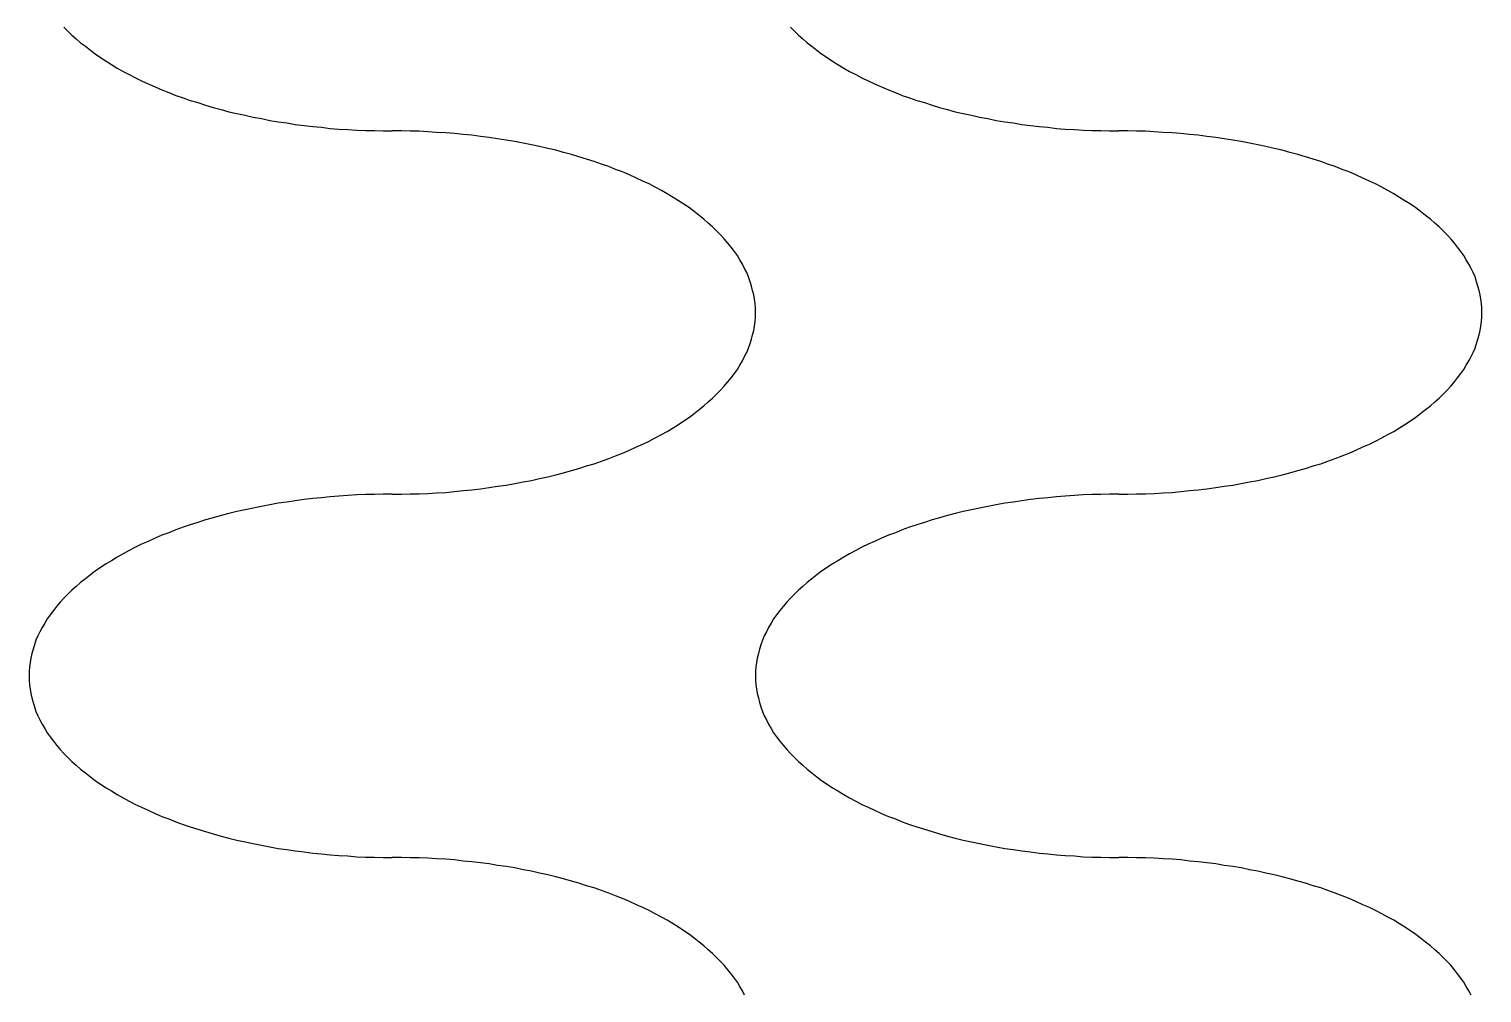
# Model space of a CAD drawing. Extents: x 0 to 40, y 0 to 70.
# Drawn here: x 29.6 to 30, y 49.6627 to 49.928 of the extents above; entities that cross this region are included whole.
import ezdxf

# ---------------------------------------------------------------- set-up
doc = ezdxf.new("R2010")
doc.units = 0
doc.layers.add('AL_FOIL', color=2, linetype='CONTINUOUS')

msp = doc.modelspace()

# ---------------------------------------------------------------- linework, layer by layer
at = {"layer": 'AL_FOIL'}
for p, q in [((29.6096, 49.9286), (29.6107, 49.9275)), ((29.8096, 49.9286), (29.8107, 49.9275)), ((29.6107, 49.9275), (29.6118, 49.9264)), ((29.6118, 49.9264), (29.613, 49.9254)), ((29.613, 49.9254), (29.6142, 49.9243)), ((29.6142, 49.9243), (29.6155, 49.9233)), ((29.8107, 49.9275), (29.8118, 49.9264)), ((29.8118, 49.9264), (29.813, 49.9254)), ((29.813, 49.9254), (29.8142, 49.9243)), ((29.8142, 49.9243), (29.8155, 49.9233)), ((29.6155, 49.9233), (29.6169, 49.9222)), ((29.6169, 49.9222), (29.6182, 49.9212)), ((29.6182, 49.9212), (29.6197, 49.9202)), ((29.6197, 49.9202), (29.6212, 49.9192)), ((29.8155, 49.9233), (29.8169, 49.9222)), ((29.8169, 49.9222), (29.8182, 49.9212)), ((29.8182, 49.9212), (29.8197, 49.9202)), ((29.8197, 49.9202), (29.8212, 49.9192)), ((29.6212, 49.9192), (29.6227, 49.9183)), ((29.6227, 49.9183), (29.6243, 49.9173)), ((29.6243, 49.9173), (29.6259, 49.9164)), ((29.6259, 49.9164), (29.6276, 49.9155)), ((29.8212, 49.9192), (29.8227, 49.9183)), ((29.8227, 49.9183), (29.8243, 49.9173)), ((29.8243, 49.9173), (29.8259, 49.9164)), ((29.8259, 49.9164), (29.8276, 49.9155)), ((29.6276, 49.9155), (29.6293, 49.9146)), ((29.6293, 49.9146), (29.631, 49.9138)), ((29.631, 49.9138), (29.6328, 49.913)), ((29.6328, 49.913), (29.6347, 49.9121)), ((29.6347, 49.9121), (29.6366, 49.9113)), ((29.8276, 49.9155), (29.8293, 49.9146)), ((29.8293, 49.9146), (29.831, 49.9138)), ((29.831, 49.9138), (29.8328, 49.913)), ((29.8328, 49.913), (29.8347, 49.9121)), ((29.8347, 49.9121), (29.8366, 49.9113)), ((29.6366, 49.9113), (29.6385, 49.9106)), ((29.6385, 49.9106), (29.6404, 49.9098)), ((29.6404, 49.9098), (29.6424, 49.9091)), ((29.6424, 49.9091), (29.6444, 49.9084)), ((29.6444, 49.9084), (29.6465, 49.9078)), ((29.8366, 49.9113), (29.8385, 49.9106)), ((29.8385, 49.9106), (29.8404, 49.9098)), ((29.8404, 49.9098), (29.8424, 49.9091)), ((29.8424, 49.9091), (29.8444, 49.9084)), ((29.8444, 49.9084), (29.8465, 49.9078)), ((29.6465, 49.9078), (29.6486, 49.9071)), ((29.6486, 49.9071), (29.6507, 49.9065)), ((29.6507, 49.9065), (29.6529, 49.9059)), ((29.6529, 49.9059), (29.655, 49.9053)), ((29.655, 49.9053), (29.6572, 49.9048)), ((29.6572, 49.9048), (29.6595, 49.9043)), ((29.6595, 49.9043), (29.6617, 49.9038)), ((29.8465, 49.9078), (29.8486, 49.9071)), ((29.8486, 49.9071), (29.8507, 49.9065)), ((29.8507, 49.9065), (29.8529, 49.9059)), ((29.8529, 49.9059), (29.855, 49.9053)), ((29.855, 49.9053), (29.8572, 49.9048)), ((29.8572, 49.9048), (29.8595, 49.9043)), ((29.8595, 49.9043), (29.8617, 49.9038)), ((29.6617, 49.9038), (29.664, 49.9034)), ((29.664, 49.9034), (29.6663, 49.9029)), ((29.6663, 49.9029), (29.6686, 49.9025)), ((29.6686, 49.9025), (29.671, 49.9022)), ((29.671, 49.9022), (29.6733, 49.9018)), ((29.6733, 49.9018), (29.6757, 49.9015)), ((29.6757, 49.9015), (29.6781, 49.9012)), ((29.6781, 49.9012), (29.6805, 49.901)), ((29.6805, 49.901), (29.6829, 49.9007)), ((29.6829, 49.9007), (29.6853, 49.9005)), ((29.6853, 49.9005), (29.6878, 49.9004)), ((29.6878, 49.9004), (29.6902, 49.9002)), ((29.6902, 49.9002), (29.6926, 49.9001)), ((29.6926, 49.9001), (29.6951, 49.9001)), ((29.6951, 49.9001), (29.6975, 49.9)), ((29.6975, 49.9), (29.7, 49.9)), ((29.7025, 49.9), (29.7, 49.9)), ((29.7049, 49.8999), (29.7025, 49.9)), ((29.8617, 49.9038), (29.864, 49.9034)), ((29.864, 49.9034), (29.8663, 49.9029)), ((29.8663, 49.9029), (29.8686, 49.9025)), ((29.8686, 49.9025), (29.871, 49.9022)), ((29.871, 49.9022), (29.8733, 49.9018)), ((29.8733, 49.9018), (29.8757, 49.9015)), ((29.8757, 49.9015), (29.8781, 49.9012)), ((29.8781, 49.9012), (29.8805, 49.901)), ((29.8805, 49.901), (29.8829, 49.9007)), ((29.8829, 49.9007), (29.8853, 49.9005)), ((29.8853, 49.9005), (29.8878, 49.9004)), ((29.8878, 49.9004), (29.8902, 49.9002)), ((29.8902, 49.9002), (29.8926, 49.9001)), ((29.8926, 49.9001), (29.8951, 49.9001)), ((29.8951, 49.9001), (29.8975, 49.9)), ((29.8975, 49.9), (29.9, 49.9)), ((29.9025, 49.9), (29.9, 49.9)), ((29.9049, 49.8999), (29.9025, 49.9)), ((29.7074, 49.8999), (29.7049, 49.8999)), ((29.7098, 49.8998), (29.7074, 49.8999)), ((29.7122, 49.8996), (29.7098, 49.8998)), ((29.7147, 49.8995), (29.7122, 49.8996)), ((29.7171, 49.8993), (29.7147, 49.8995)), ((29.7195, 49.899), (29.7171, 49.8993)), ((29.7219, 49.8988), (29.7195, 49.899)), ((29.7243, 49.8985), (29.7219, 49.8988)), ((29.7267, 49.8982), (29.7243, 49.8985)), ((29.729, 49.8978), (29.7267, 49.8982)), ((29.7314, 49.8975), (29.729, 49.8978)), ((29.7337, 49.8971), (29.7314, 49.8975)), ((29.736, 49.8966), (29.7337, 49.8971)), ((29.7383, 49.8962), (29.736, 49.8966)), ((29.7405, 49.8957), (29.7383, 49.8962)), ((29.9074, 49.8999), (29.9049, 49.8999)), ((29.9098, 49.8998), (29.9074, 49.8999)), ((29.9122, 49.8996), (29.9098, 49.8998)), ((29.9147, 49.8995), (29.9122, 49.8996)), ((29.9171, 49.8993), (29.9147, 49.8995)), ((29.9195, 49.899), (29.9171, 49.8993)), ((29.9219, 49.8988), (29.9195, 49.899)), ((29.9243, 49.8985), (29.9219, 49.8988)), ((29.9267, 49.8982), (29.9243, 49.8985)), ((29.929, 49.8978), (29.9267, 49.8982)), ((29.9314, 49.8975), (29.929, 49.8978)), ((29.9337, 49.8971), (29.9314, 49.8975)), ((29.936, 49.8966), (29.9337, 49.8971)), ((29.9383, 49.8962), (29.936, 49.8966)), ((29.9405, 49.8957), (29.9383, 49.8962)), ((29.7428, 49.8952), (29.7405, 49.8957)), ((29.745, 49.8947), (29.7428, 49.8952)), ((29.7471, 49.8941), (29.745, 49.8947)), ((29.7493, 49.8935), (29.7471, 49.8941)), ((29.7514, 49.8929), (29.7493, 49.8935)), ((29.7535, 49.8922), (29.7514, 49.8929)), ((29.7556, 49.8916), (29.7535, 49.8922)), ((29.9428, 49.8952), (29.9405, 49.8957)), ((29.945, 49.8947), (29.9428, 49.8952)), ((29.9471, 49.8941), (29.945, 49.8947)), ((29.9493, 49.8935), (29.9471, 49.8941)), ((29.9514, 49.8929), (29.9493, 49.8935)), ((29.9535, 49.8922), (29.9514, 49.8929)), ((29.9556, 49.8916), (29.9535, 49.8922)), ((29.7576, 49.8909), (29.7556, 49.8916)), ((29.7596, 49.8902), (29.7576, 49.8909)), ((29.7615, 49.8894), (29.7596, 49.8902)), ((29.7634, 49.8887), (29.7615, 49.8894)), ((29.7653, 49.8879), (29.7634, 49.8887)), ((29.9576, 49.8909), (29.9556, 49.8916)), ((29.9596, 49.8902), (29.9576, 49.8909)), ((29.9615, 49.8894), (29.9596, 49.8902)), ((29.9634, 49.8887), (29.9615, 49.8894)), ((29.9653, 49.8879), (29.9634, 49.8887)), ((29.7672, 49.887), (29.7653, 49.8879)), ((29.769, 49.8862), (29.7672, 49.887)), ((29.7707, 49.8854), (29.769, 49.8862)), ((29.7724, 49.8845), (29.7707, 49.8854)), ((29.7741, 49.8836), (29.7724, 49.8845)), ((29.9672, 49.887), (29.9653, 49.8879)), ((29.969, 49.8862), (29.9672, 49.887)), ((29.9707, 49.8854), (29.969, 49.8862)), ((29.9724, 49.8845), (29.9707, 49.8854)), ((29.9741, 49.8836), (29.9724, 49.8845)), ((29.7757, 49.8827), (29.7741, 49.8836)), ((29.7773, 49.8817), (29.7757, 49.8827)), ((29.7788, 49.8808), (29.7773, 49.8817)), ((29.7803, 49.8798), (29.7788, 49.8808)), ((29.9757, 49.8827), (29.9741, 49.8836)), ((29.9773, 49.8817), (29.9757, 49.8827)), ((29.9788, 49.8808), (29.9773, 49.8817)), ((29.9803, 49.8798), (29.9788, 49.8808)), ((29.7818, 49.8788), (29.7803, 49.8798)), ((29.7831, 49.8778), (29.7818, 49.8788)), ((29.7845, 49.8767), (29.7831, 49.8778)), ((29.7858, 49.8757), (29.7845, 49.8767)), ((29.9818, 49.8788), (29.9803, 49.8798)), ((29.9831, 49.8778), (29.9818, 49.8788)), ((29.9845, 49.8767), (29.9831, 49.8778)), ((29.9858, 49.8757), (29.9845, 49.8767)), ((29.787, 49.8746), (29.7858, 49.8757)), ((29.7882, 49.8736), (29.787, 49.8746)), ((29.7893, 49.8725), (29.7882, 49.8736)), ((29.7904, 49.8714), (29.7893, 49.8725)), ((29.987, 49.8746), (29.9858, 49.8757)), ((29.9882, 49.8736), (29.987, 49.8746)), ((29.9893, 49.8725), (29.9882, 49.8736)), ((29.9904, 49.8714), (29.9893, 49.8725)), ((29.7914, 49.8703), (29.7904, 49.8714)), ((29.7924, 49.8691), (29.7914, 49.8703)), ((29.7933, 49.868), (29.7924, 49.8691)), ((29.7942, 49.8668), (29.7933, 49.868)), ((29.9914, 49.8703), (29.9904, 49.8714)), ((29.9924, 49.8691), (29.9914, 49.8703)), ((29.9933, 49.868), (29.9924, 49.8691)), ((29.9942, 49.8668), (29.9933, 49.868)), ((29.795, 49.8657), (29.7942, 49.8668)), ((29.7957, 49.8645), (29.795, 49.8657)), ((29.7964, 49.8633), (29.7957, 49.8645)), ((29.995, 49.8657), (29.9942, 49.8668)), ((29.9957, 49.8645), (29.995, 49.8657)), ((29.9964, 49.8633), (29.9957, 49.8645)), ((29.797, 49.8621), (29.7964, 49.8633)), ((29.7976, 49.861), (29.797, 49.8621)), ((29.7981, 49.8598), (29.7976, 49.861)), ((29.997, 49.8621), (29.9964, 49.8633)), ((29.9976, 49.861), (29.997, 49.8621)), ((29.9981, 49.8598), (29.9976, 49.861)), ((29.7985, 49.8585), (29.7981, 49.8598)), ((29.7989, 49.8573), (29.7985, 49.8585)), ((29.7992, 49.8561), (29.7989, 49.8573)), ((29.7995, 49.8549), (29.7992, 49.8561)), ((29.9985, 49.8585), (29.9981, 49.8598)), ((29.9989, 49.8573), (29.9985, 49.8585)), ((29.9992, 49.8561), (29.9989, 49.8573)), ((29.9995, 49.8549), (29.9992, 49.8561)), ((29.7997, 49.8537), (29.7995, 49.8549)), ((29.7999, 49.8525), (29.7997, 49.8537)), ((29.8, 49.8512), (29.7999, 49.8525)), ((29.9997, 49.8537), (29.9995, 49.8549)), ((29.9999, 49.8525), (29.9997, 49.8537)), ((30, 49.8512), (29.9999, 49.8525)), ((29.7999, 49.8475), (29.8, 49.8488)), ((29.8, 49.85), (29.8, 49.8512)), ((29.8, 49.8488), (29.8, 49.85)), ((29.9999, 49.8475), (30, 49.8488)), ((30, 49.85), (30, 49.8512)), ((30, 49.8488), (30, 49.85)), ((29.7992, 49.8439), (29.7995, 49.8451)), ((29.7995, 49.8451), (29.7997, 49.8463)), ((29.7997, 49.8463), (29.7999, 49.8475)), ((29.9992, 49.8439), (29.9995, 49.8451)), ((29.9995, 49.8451), (29.9997, 49.8463)), ((29.9997, 49.8463), (29.9999, 49.8475)), ((29.7976, 49.839), (29.7981, 49.8402)), ((29.7981, 49.8402), (29.7985, 49.8415)), ((29.7985, 49.8415), (29.7989, 49.8427)), ((29.7989, 49.8427), (29.7992, 49.8439)), ((29.9976, 49.839), (29.9981, 49.8402)), ((29.9981, 49.8402), (29.9985, 49.8415)), ((29.9985, 49.8415), (29.9989, 49.8427)), ((29.9989, 49.8427), (29.9992, 49.8439)), ((29.7957, 49.8355), (29.7964, 49.8367)), ((29.7964, 49.8367), (29.797, 49.8379)), ((29.797, 49.8379), (29.7976, 49.839)), ((29.9957, 49.8355), (29.9964, 49.8367)), ((29.9964, 49.8367), (29.997, 49.8379)), ((29.997, 49.8379), (29.9976, 49.839)), ((29.7924, 49.8309), (29.7933, 49.832)), ((29.7933, 49.832), (29.7942, 49.8332)), ((29.7942, 49.8332), (29.795, 49.8343)), ((29.795, 49.8343), (29.7957, 49.8355)), ((29.9924, 49.8309), (29.9933, 49.832)), ((29.9933, 49.832), (29.9942, 49.8332)), ((29.9942, 49.8332), (29.995, 49.8343)), ((29.995, 49.8343), (29.9957, 49.8355)), ((29.7893, 49.8275), (29.7904, 49.8286)), ((29.7904, 49.8286), (29.7914, 49.8297)), ((29.7914, 49.8297), (29.7924, 49.8309)), ((29.9893, 49.8275), (29.9904, 49.8286)), ((29.9904, 49.8286), (29.9914, 49.8297)), ((29.9914, 49.8297), (29.9924, 49.8309)), ((29.7845, 49.8233), (29.7858, 49.8243)), ((29.7858, 49.8243), (29.787, 49.8254)), ((29.787, 49.8254), (29.7882, 49.8264)), ((29.7882, 49.8264), (29.7893, 49.8275)), ((29.9845, 49.8233), (29.9858, 49.8243)), ((29.9858, 49.8243), (29.987, 49.8254)), ((29.987, 49.8254), (29.9882, 49.8264)), ((29.9882, 49.8264), (29.9893, 49.8275)), ((29.7788, 49.8192), (29.7803, 49.8202)), ((29.7803, 49.8202), (29.7818, 49.8212)), ((29.7818, 49.8212), (29.7831, 49.8222)), ((29.7831, 49.8222), (29.7845, 49.8233)), ((29.9788, 49.8192), (29.9803, 49.8202)), ((29.9803, 49.8202), (29.9818, 49.8212)), ((29.9818, 49.8212), (29.9831, 49.8222)), ((29.9831, 49.8222), (29.9845, 49.8233)), ((29.7724, 49.8155), (29.7741, 49.8164)), ((29.7741, 49.8164), (29.7757, 49.8173)), ((29.7757, 49.8173), (29.7773, 49.8183)), ((29.7773, 49.8183), (29.7788, 49.8192)), ((29.9724, 49.8155), (29.9741, 49.8164)), ((29.9741, 49.8164), (29.9757, 49.8173)), ((29.9757, 49.8173), (29.9773, 49.8183)), ((29.9773, 49.8183), (29.9788, 49.8192)), ((29.7634, 49.8113), (29.7653, 49.8121)), ((29.7653, 49.8121), (29.7672, 49.813)), ((29.7672, 49.813), (29.769, 49.8138)), ((29.769, 49.8138), (29.7707, 49.8146)), ((29.7707, 49.8146), (29.7724, 49.8155)), ((29.9634, 49.8113), (29.9653, 49.8121)), ((29.9653, 49.8121), (29.9672, 49.813)), ((29.9672, 49.813), (29.969, 49.8138)), ((29.969, 49.8138), (29.9707, 49.8146)), ((29.9707, 49.8146), (29.9724, 49.8155)), ((29.7535, 49.8078), (29.7556, 49.8084)), ((29.7556, 49.8084), (29.7576, 49.8091)), ((29.7576, 49.8091), (29.7596, 49.8098)), ((29.7596, 49.8098), (29.7615, 49.8106)), ((29.7615, 49.8106), (29.7634, 49.8113)), ((29.9535, 49.8078), (29.9556, 49.8084)), ((29.9556, 49.8084), (29.9576, 49.8091)), ((29.9576, 49.8091), (29.9596, 49.8098)), ((29.9596, 49.8098), (29.9615, 49.8106)), ((29.9615, 49.8106), (29.9634, 49.8113)), ((29.7383, 49.8038), (29.7405, 49.8043)), ((29.7405, 49.8043), (29.7428, 49.8048)), ((29.7428, 49.8048), (29.745, 49.8053)), ((29.745, 49.8053), (29.7471, 49.8059)), ((29.7471, 49.8059), (29.7493, 49.8065)), ((29.7493, 49.8065), (29.7514, 49.8071)), ((29.7514, 49.8071), (29.7535, 49.8078)), ((29.9383, 49.8038), (29.9405, 49.8043)), ((29.9405, 49.8043), (29.9428, 49.8048)), ((29.9428, 49.8048), (29.945, 49.8053)), ((29.945, 49.8053), (29.9471, 49.8059)), ((29.9471, 49.8059), (29.9493, 49.8065)), ((29.9493, 49.8065), (29.9514, 49.8071)), ((29.9514, 49.8071), (29.9535, 49.8078)), ((29.6975, 49.8), (29.6951, 49.7999)), ((29.7, 49.8), (29.6975, 49.8)), ((29.7, 49.8), (29.7025, 49.8)), ((29.7025, 49.8), (29.7049, 49.8001)), ((29.7049, 49.8001), (29.7074, 49.8001)), ((29.7074, 49.8001), (29.7098, 49.8002)), ((29.7098, 49.8002), (29.7122, 49.8004)), ((29.7122, 49.8004), (29.7147, 49.8005)), ((29.7147, 49.8005), (29.7171, 49.8007)), ((29.7171, 49.8007), (29.7195, 49.801)), ((29.7195, 49.801), (29.7219, 49.8012)), ((29.7219, 49.8012), (29.7243, 49.8015)), ((29.7243, 49.8015), (29.7267, 49.8018)), ((29.7267, 49.8018), (29.729, 49.8022)), ((29.729, 49.8022), (29.7314, 49.8025)), ((29.7314, 49.8025), (29.7337, 49.8029)), ((29.7337, 49.8029), (29.736, 49.8034)), ((29.736, 49.8034), (29.7383, 49.8038)), ((29.8975, 49.8), (29.8951, 49.7999)), ((29.9, 49.8), (29.8975, 49.8)), ((29.9, 49.8), (29.9025, 49.8)), ((29.9025, 49.8), (29.9049, 49.8001)), ((29.9049, 49.8001), (29.9074, 49.8001)), ((29.9074, 49.8001), (29.9098, 49.8002)), ((29.9098, 49.8002), (29.9122, 49.8004)), ((29.9122, 49.8004), (29.9147, 49.8005)), ((29.9147, 49.8005), (29.9171, 49.8007)), ((29.9171, 49.8007), (29.9195, 49.801)), ((29.9195, 49.801), (29.9219, 49.8012)), ((29.9219, 49.8012), (29.9243, 49.8015)), ((29.9243, 49.8015), (29.9267, 49.8018)), ((29.9267, 49.8018), (29.929, 49.8022)), ((29.929, 49.8022), (29.9314, 49.8025)), ((29.9314, 49.8025), (29.9337, 49.8029)), ((29.9337, 49.8029), (29.936, 49.8034)), ((29.936, 49.8034), (29.9383, 49.8038)), ((29.6617, 49.7962), (29.6595, 49.7957)), ((29.664, 49.7966), (29.6617, 49.7962)), ((29.6663, 49.7971), (29.664, 49.7966)), ((29.6686, 49.7975), (29.6663, 49.7971)), ((29.671, 49.7978), (29.6686, 49.7975)), ((29.6733, 49.7982), (29.671, 49.7978)), ((29.6757, 49.7985), (29.6733, 49.7982)), ((29.6781, 49.7988), (29.6757, 49.7985)), ((29.6805, 49.799), (29.6781, 49.7988)), ((29.6829, 49.7993), (29.6805, 49.799)), ((29.6853, 49.7995), (29.6829, 49.7993)), ((29.6878, 49.7996), (29.6853, 49.7995)), ((29.6902, 49.7998), (29.6878, 49.7996)), ((29.6926, 49.7999), (29.6902, 49.7998)), ((29.6951, 49.7999), (29.6926, 49.7999)), ((29.8617, 49.7962), (29.8595, 49.7957)), ((29.864, 49.7966), (29.8617, 49.7962)), ((29.8663, 49.7971), (29.864, 49.7966)), ((29.8686, 49.7975), (29.8663, 49.7971)), ((29.871, 49.7978), (29.8686, 49.7975)), ((29.8733, 49.7982), (29.871, 49.7978)), ((29.8757, 49.7985), (29.8733, 49.7982)), ((29.8781, 49.7988), (29.8757, 49.7985)), ((29.8805, 49.799), (29.8781, 49.7988)), ((29.8829, 49.7993), (29.8805, 49.799)), ((29.8853, 49.7995), (29.8829, 49.7993)), ((29.8878, 49.7996), (29.8853, 49.7995)), ((29.8902, 49.7998), (29.8878, 49.7996)), ((29.8926, 49.7999), (29.8902, 49.7998)), ((29.8951, 49.7999), (29.8926, 49.7999)), ((29.6465, 49.7922), (29.6444, 49.7916)), ((29.6486, 49.7929), (29.6465, 49.7922)), ((29.6507, 49.7935), (29.6486, 49.7929)), ((29.6529, 49.7941), (29.6507, 49.7935)), ((29.655, 49.7947), (29.6529, 49.7941)), ((29.6572, 49.7952), (29.655, 49.7947)), ((29.6595, 49.7957), (29.6572, 49.7952)), ((29.8465, 49.7922), (29.8444, 49.7916)), ((29.8486, 49.7929), (29.8465, 49.7922)), ((29.8507, 49.7935), (29.8486, 49.7929)), ((29.8529, 49.7941), (29.8507, 49.7935)), ((29.855, 49.7947), (29.8529, 49.7941)), ((29.8572, 49.7952), (29.855, 49.7947)), ((29.8595, 49.7957), (29.8572, 49.7952)), ((29.6366, 49.7887), (29.6347, 49.7879)), ((29.6385, 49.7894), (29.6366, 49.7887)), ((29.6404, 49.7902), (29.6385, 49.7894)), ((29.6424, 49.7909), (29.6404, 49.7902)), ((29.6444, 49.7916), (29.6424, 49.7909)), ((29.8366, 49.7887), (29.8347, 49.7879)), ((29.8385, 49.7894), (29.8366, 49.7887)), ((29.8404, 49.7902), (29.8385, 49.7894)), ((29.8424, 49.7909), (29.8404, 49.7902)), ((29.8444, 49.7916), (29.8424, 49.7909)), ((29.6276, 49.7845), (29.6259, 49.7836)), ((29.6293, 49.7854), (29.6276, 49.7845)), ((29.631, 49.7862), (29.6293, 49.7854)), ((29.6328, 49.787), (29.631, 49.7862)), ((29.6347, 49.7879), (29.6328, 49.787)), ((29.8276, 49.7845), (29.8259, 49.7836)), ((29.8293, 49.7854), (29.8276, 49.7845)), ((29.831, 49.7862), (29.8293, 49.7854)), ((29.8328, 49.787), (29.831, 49.7862)), ((29.8347, 49.7879), (29.8328, 49.787)), ((29.6212, 49.7808), (29.6197, 49.7798)), ((29.6227, 49.7817), (29.6212, 49.7808)), ((29.6243, 49.7827), (29.6227, 49.7817)), ((29.6259, 49.7836), (29.6243, 49.7827)), ((29.8212, 49.7808), (29.8197, 49.7798)), ((29.8227, 49.7817), (29.8212, 49.7808)), ((29.8243, 49.7827), (29.8227, 49.7817)), ((29.8259, 49.7836), (29.8243, 49.7827)), ((29.6155, 49.7767), (29.6142, 49.7757)), ((29.6169, 49.7778), (29.6155, 49.7767)), ((29.6182, 49.7788), (29.6169, 49.7778)), ((29.6197, 49.7798), (29.6182, 49.7788)), ((29.8155, 49.7767), (29.8142, 49.7757)), ((29.8169, 49.7778), (29.8155, 49.7767)), ((29.8182, 49.7788), (29.8169, 49.7778)), ((29.8197, 49.7798), (29.8182, 49.7788)), ((29.6107, 49.7725), (29.6096, 49.7714)), ((29.6118, 49.7736), (29.6107, 49.7725)), ((29.613, 49.7746), (29.6118, 49.7736)), ((29.6142, 49.7757), (29.613, 49.7746)), ((29.8107, 49.7725), (29.8096, 49.7714)), ((29.8118, 49.7736), (29.8107, 49.7725)), ((29.813, 49.7746), (29.8118, 49.7736)), ((29.8142, 49.7757), (29.813, 49.7746)), ((29.6067, 49.768), (29.6058, 49.7668)), ((29.6076, 49.7691), (29.6067, 49.768)), ((29.6086, 49.7703), (29.6076, 49.7691)), ((29.6096, 49.7714), (29.6086, 49.7703)), ((29.8067, 49.768), (29.8058, 49.7668)), ((29.8076, 49.7691), (29.8067, 49.768)), ((29.8086, 49.7703), (29.8076, 49.7691)), ((29.8096, 49.7714), (29.8086, 49.7703)), ((29.6043, 49.7645), (29.6036, 49.7633)), ((29.605, 49.7657), (29.6043, 49.7645)), ((29.6058, 49.7668), (29.605, 49.7657)), ((29.8043, 49.7645), (29.8036, 49.7633)), ((29.805, 49.7657), (29.8043, 49.7645)), ((29.8058, 49.7668), (29.805, 49.7657)), ((29.6024, 49.761), (29.6019, 49.7598)), ((29.603, 49.7621), (29.6024, 49.761)), ((29.6036, 49.7633), (29.603, 49.7621)), ((29.8024, 49.761), (29.8019, 49.7598)), ((29.803, 49.7621), (29.8024, 49.761)), ((29.8036, 49.7633), (29.803, 49.7621)), ((29.6008, 49.7561), (29.6005, 49.7549)), ((29.6011, 49.7573), (29.6008, 49.7561)), ((29.6015, 49.7585), (29.6011, 49.7573)), ((29.6019, 49.7598), (29.6015, 49.7585)), ((29.8008, 49.7561), (29.8005, 49.7549)), ((29.8011, 49.7573), (29.8008, 49.7561)), ((29.8015, 49.7585), (29.8011, 49.7573)), ((29.8019, 49.7598), (29.8015, 49.7585)), ((29.6001, 49.7525), (29.6, 49.7512)), ((29.6003, 49.7537), (29.6001, 49.7525)), ((29.6005, 49.7549), (29.6003, 49.7537)), ((29.8001, 49.7525), (29.8, 49.7512)), ((29.8003, 49.7537), (29.8001, 49.7525)), ((29.8005, 49.7549), (29.8003, 49.7537)), ((29.6, 49.7512), (29.6, 49.75)), ((29.6, 49.75), (29.6, 49.7488)), ((29.6, 49.7488), (29.6001, 49.7475)), ((29.8, 49.7512), (29.8, 49.75)), ((29.8, 49.75), (29.8, 49.7488)), ((29.8, 49.7488), (29.8001, 49.7475)), ((29.6001, 49.7475), (29.6003, 49.7463)), ((29.6003, 49.7463), (29.6005, 49.7451)), ((29.6005, 49.7451), (29.6008, 49.7439)), ((29.8001, 49.7475), (29.8003, 49.7463)), ((29.8003, 49.7463), (29.8005, 49.7451)), ((29.8005, 49.7451), (29.8008, 49.7439)), ((29.6008, 49.7439), (29.6011, 49.7427)), ((29.6011, 49.7427), (29.6015, 49.7415)), ((29.6015, 49.7415), (29.6019, 49.7402)), ((29.6019, 49.7402), (29.6024, 49.739)), ((29.8008, 49.7439), (29.8011, 49.7427)), ((29.8011, 49.7427), (29.8015, 49.7415)), ((29.8015, 49.7415), (29.8019, 49.7402)), ((29.8019, 49.7402), (29.8024, 49.739)), ((29.6024, 49.739), (29.603, 49.7379)), ((29.603, 49.7379), (29.6036, 49.7367)), ((29.6036, 49.7367), (29.6043, 49.7355)), ((29.8024, 49.739), (29.803, 49.7379)), ((29.803, 49.7379), (29.8036, 49.7367)), ((29.8036, 49.7367), (29.8043, 49.7355)), ((29.6043, 49.7355), (29.605, 49.7343)), ((29.605, 49.7343), (29.6058, 49.7332)), ((29.6058, 49.7332), (29.6067, 49.732)), ((29.6067, 49.732), (29.6076, 49.7309)), ((29.8043, 49.7355), (29.805, 49.7343)), ((29.805, 49.7343), (29.8058, 49.7332)), ((29.8058, 49.7332), (29.8067, 49.732)), ((29.8067, 49.732), (29.8076, 49.7309)), ((29.6076, 49.7309), (29.6086, 49.7297)), ((29.6086, 49.7297), (29.6096, 49.7286)), ((29.6096, 49.7286), (29.6107, 49.7275)), ((29.8076, 49.7309), (29.8086, 49.7297)), ((29.8086, 49.7297), (29.8096, 49.7286)), ((29.8096, 49.7286), (29.8107, 49.7275)), ((29.6107, 49.7275), (29.6118, 49.7264)), ((29.6118, 49.7264), (29.613, 49.7254)), ((29.613, 49.7254), (29.6142, 49.7243)), ((29.6142, 49.7243), (29.6155, 49.7233)), ((29.8107, 49.7275), (29.8118, 49.7264)), ((29.8118, 49.7264), (29.813, 49.7254)), ((29.813, 49.7254), (29.8142, 49.7243)), ((29.8142, 49.7243), (29.8155, 49.7233)), ((29.6155, 49.7233), (29.6169, 49.7222)), ((29.6169, 49.7222), (29.6182, 49.7212)), ((29.6182, 49.7212), (29.6197, 49.7202)), ((29.6197, 49.7202), (29.6212, 49.7192)), ((29.8155, 49.7233), (29.8169, 49.7222)), ((29.8169, 49.7222), (29.8182, 49.7212)), ((29.8182, 49.7212), (29.8197, 49.7202)), ((29.8197, 49.7202), (29.8212, 49.7192)), ((29.6212, 49.7192), (29.6227, 49.7183)), ((29.6227, 49.7183), (29.6243, 49.7173)), ((29.6243, 49.7173), (29.6259, 49.7164)), ((29.6259, 49.7164), (29.6276, 49.7155)), ((29.8212, 49.7192), (29.8227, 49.7183)), ((29.8227, 49.7183), (29.8243, 49.7173)), ((29.8243, 49.7173), (29.8259, 49.7164)), ((29.8259, 49.7164), (29.8276, 49.7155)), ((29.6276, 49.7155), (29.6293, 49.7146)), ((29.6293, 49.7146), (29.631, 49.7138)), ((29.631, 49.7138), (29.6328, 49.713)), ((29.6328, 49.713), (29.6347, 49.7121)), ((29.6347, 49.7121), (29.6366, 49.7113)), ((29.8276, 49.7155), (29.8293, 49.7146)), ((29.8293, 49.7146), (29.831, 49.7138)), ((29.831, 49.7138), (29.8328, 49.713)), ((29.8328, 49.713), (29.8347, 49.7121)), ((29.8347, 49.7121), (29.8366, 49.7113)), ((29.6366, 49.7113), (29.6385, 49.7106)), ((29.6385, 49.7106), (29.6404, 49.7098)), ((29.6404, 49.7098), (29.6424, 49.7091)), ((29.6424, 49.7091), (29.6444, 49.7084)), ((29.6444, 49.7084), (29.6465, 49.7078)), ((29.8366, 49.7113), (29.8385, 49.7106)), ((29.8385, 49.7106), (29.8404, 49.7098)), ((29.8404, 49.7098), (29.8424, 49.7091)), ((29.8424, 49.7091), (29.8444, 49.7084)), ((29.8444, 49.7084), (29.8465, 49.7078)), ((29.6465, 49.7078), (29.6486, 49.7071)), ((29.6486, 49.7071), (29.6507, 49.7065)), ((29.6507, 49.7065), (29.6529, 49.7059)), ((29.6529, 49.7059), (29.655, 49.7053)), ((29.655, 49.7053), (29.6572, 49.7048)), ((29.6572, 49.7048), (29.6595, 49.7043)), ((29.6595, 49.7043), (29.6617, 49.7038)), ((29.8465, 49.7078), (29.8486, 49.7071)), ((29.8486, 49.7071), (29.8507, 49.7065)), ((29.8507, 49.7065), (29.8529, 49.7059)), ((29.8529, 49.7059), (29.855, 49.7053)), ((29.855, 49.7053), (29.8572, 49.7048)), ((29.8572, 49.7048), (29.8595, 49.7043)), ((29.8595, 49.7043), (29.8617, 49.7038)), ((29.6617, 49.7038), (29.664, 49.7034)), ((29.664, 49.7034), (29.6663, 49.7029)), ((29.6663, 49.7029), (29.6686, 49.7025)), ((29.6686, 49.7025), (29.671, 49.7022)), ((29.671, 49.7022), (29.6733, 49.7018)), ((29.6733, 49.7018), (29.6757, 49.7015)), ((29.6757, 49.7015), (29.6781, 49.7012)), ((29.6781, 49.7012), (29.6805, 49.701)), ((29.6805, 49.701), (29.6829, 49.7007)), ((29.6829, 49.7007), (29.6853, 49.7005)), ((29.6853, 49.7005), (29.6878, 49.7004)), ((29.6878, 49.7004), (29.6902, 49.7002)), ((29.6902, 49.7002), (29.6926, 49.7001)), ((29.6926, 49.7001), (29.6951, 49.7001)), ((29.6951, 49.7001), (29.6975, 49.7)), ((29.6975, 49.7), (29.7, 49.7)), ((29.7025, 49.7), (29.7, 49.7)), ((29.7049, 49.6999), (29.7025, 49.7)), ((29.8617, 49.7038), (29.864, 49.7034)), ((29.864, 49.7034), (29.8663, 49.7029)), ((29.8663, 49.7029), (29.8686, 49.7025)), ((29.8686, 49.7025), (29.871, 49.7022)), ((29.871, 49.7022), (29.8733, 49.7018)), ((29.8733, 49.7018), (29.8757, 49.7015)), ((29.8757, 49.7015), (29.8781, 49.7012)), ((29.8781, 49.7012), (29.8805, 49.701)), ((29.8805, 49.701), (29.8829, 49.7007)), ((29.8829, 49.7007), (29.8853, 49.7005)), ((29.8853, 49.7005), (29.8878, 49.7004)), ((29.8878, 49.7004), (29.8902, 49.7002)), ((29.8902, 49.7002), (29.8926, 49.7001)), ((29.8926, 49.7001), (29.8951, 49.7001)), ((29.8951, 49.7001), (29.8975, 49.7)), ((29.8975, 49.7), (29.9, 49.7)), ((29.9025, 49.7), (29.9, 49.7)), ((29.9049, 49.6999), (29.9025, 49.7)), ((29.7074, 49.6999), (29.7049, 49.6999)), ((29.7098, 49.6998), (29.7074, 49.6999)), ((29.7122, 49.6996), (29.7098, 49.6998)), ((29.7147, 49.6995), (29.7122, 49.6996)), ((29.7171, 49.6993), (29.7147, 49.6995)), ((29.7195, 49.699), (29.7171, 49.6993)), ((29.7219, 49.6988), (29.7195, 49.699)), ((29.7243, 49.6985), (29.7219, 49.6988)), ((29.7267, 49.6982), (29.7243, 49.6985)), ((29.729, 49.6978), (29.7267, 49.6982)), ((29.7314, 49.6975), (29.729, 49.6978)), ((29.7337, 49.6971), (29.7314, 49.6975)), ((29.736, 49.6966), (29.7337, 49.6971)), ((29.7383, 49.6962), (29.736, 49.6966)), ((29.7405, 49.6957), (29.7383, 49.6962)), ((29.9074, 49.6999), (29.9049, 49.6999)), ((29.9098, 49.6998), (29.9074, 49.6999)), ((29.9122, 49.6996), (29.9098, 49.6998)), ((29.9147, 49.6995), (29.9122, 49.6996)), ((29.9171, 49.6993), (29.9147, 49.6995)), ((29.9195, 49.699), (29.9171, 49.6993)), ((29.9219, 49.6988), (29.9195, 49.699)), ((29.9243, 49.6985), (29.9219, 49.6988)), ((29.9267, 49.6982), (29.9243, 49.6985)), ((29.929, 49.6978), (29.9267, 49.6982)), ((29.9314, 49.6975), (29.929, 49.6978)), ((29.9337, 49.6971), (29.9314, 49.6975)), ((29.936, 49.6966), (29.9337, 49.6971)), ((29.9383, 49.6962), (29.936, 49.6966)), ((29.9405, 49.6957), (29.9383, 49.6962)), ((29.7428, 49.6952), (29.7405, 49.6957)), ((29.745, 49.6947), (29.7428, 49.6952)), ((29.7471, 49.6941), (29.745, 49.6947)), ((29.7493, 49.6935), (29.7471, 49.6941)), ((29.7514, 49.6929), (29.7493, 49.6935)), ((29.7535, 49.6922), (29.7514, 49.6929)), ((29.7556, 49.6916), (29.7535, 49.6922)), ((29.9428, 49.6952), (29.9405, 49.6957)), ((29.945, 49.6947), (29.9428, 49.6952)), ((29.9471, 49.6941), (29.945, 49.6947)), ((29.9493, 49.6935), (29.9471, 49.6941)), ((29.9514, 49.6929), (29.9493, 49.6935)), ((29.9535, 49.6922), (29.9514, 49.6929)), ((29.9556, 49.6916), (29.9535, 49.6922)), ((29.7576, 49.6909), (29.7556, 49.6916)), ((29.7596, 49.6902), (29.7576, 49.6909)), ((29.7615, 49.6894), (29.7596, 49.6902)), ((29.7634, 49.6887), (29.7615, 49.6894)), ((29.7653, 49.6879), (29.7634, 49.6887)), ((29.9576, 49.6909), (29.9556, 49.6916)), ((29.9596, 49.6902), (29.9576, 49.6909)), ((29.9615, 49.6894), (29.9596, 49.6902)), ((29.9634, 49.6887), (29.9615, 49.6894)), ((29.9653, 49.6879), (29.9634, 49.6887)), ((29.7672, 49.687), (29.7653, 49.6879)), ((29.769, 49.6862), (29.7672, 49.687)), ((29.7707, 49.6854), (29.769, 49.6862)), ((29.7724, 49.6845), (29.7707, 49.6854)), ((29.7741, 49.6836), (29.7724, 49.6845)), ((29.9672, 49.687), (29.9653, 49.6879)), ((29.969, 49.6862), (29.9672, 49.687)), ((29.9707, 49.6854), (29.969, 49.6862)), ((29.9724, 49.6845), (29.9707, 49.6854)), ((29.9741, 49.6836), (29.9724, 49.6845)), ((29.7757, 49.6827), (29.7741, 49.6836)), ((29.7773, 49.6817), (29.7757, 49.6827)), ((29.7788, 49.6808), (29.7773, 49.6817)), ((29.7803, 49.6798), (29.7788, 49.6808)), ((29.9757, 49.6827), (29.9741, 49.6836)), ((29.9773, 49.6817), (29.9757, 49.6827)), ((29.9788, 49.6808), (29.9773, 49.6817)), ((29.9803, 49.6798), (29.9788, 49.6808)), ((29.7818, 49.6788), (29.7803, 49.6798)), ((29.7831, 49.6778), (29.7818, 49.6788)), ((29.7845, 49.6767), (29.7831, 49.6778)), ((29.7858, 49.6757), (29.7845, 49.6767)), ((29.9818, 49.6788), (29.9803, 49.6798)), ((29.9831, 49.6778), (29.9818, 49.6788)), ((29.9845, 49.6767), (29.9831, 49.6778)), ((29.9858, 49.6757), (29.9845, 49.6767)), ((29.787, 49.6746), (29.7858, 49.6757)), ((29.7882, 49.6736), (29.787, 49.6746)), ((29.7893, 49.6725), (29.7882, 49.6736)), ((29.7904, 49.6714), (29.7893, 49.6725)), ((29.987, 49.6746), (29.9858, 49.6757)), ((29.9882, 49.6736), (29.987, 49.6746)), ((29.9893, 49.6725), (29.9882, 49.6736)), ((29.9904, 49.6714), (29.9893, 49.6725)), ((29.7914, 49.6703), (29.7904, 49.6714)), ((29.7924, 49.6691), (29.7914, 49.6703)), ((29.7933, 49.668), (29.7924, 49.6691)), ((29.7942, 49.6668), (29.7933, 49.668)), ((29.9914, 49.6703), (29.9904, 49.6714)), ((29.9924, 49.6691), (29.9914, 49.6703)), ((29.9933, 49.668), (29.9924, 49.6691)), ((29.9942, 49.6668), (29.9933, 49.668)), ((29.795, 49.6657), (29.7942, 49.6668)), ((29.7957, 49.6645), (29.795, 49.6657)), ((29.7964, 49.6633), (29.7957, 49.6645)), ((29.995, 49.6657), (29.9942, 49.6668)), ((29.9957, 49.6645), (29.995, 49.6657)), ((29.9964, 49.6633), (29.9957, 49.6645)), ((29.797, 49.6621), (29.7964, 49.6633)), ((29.997, 49.6621), (29.9964, 49.6633))]:
    msp.add_line(p, q, dxfattribs=at)

doc.saveas('drawing.dxf')
